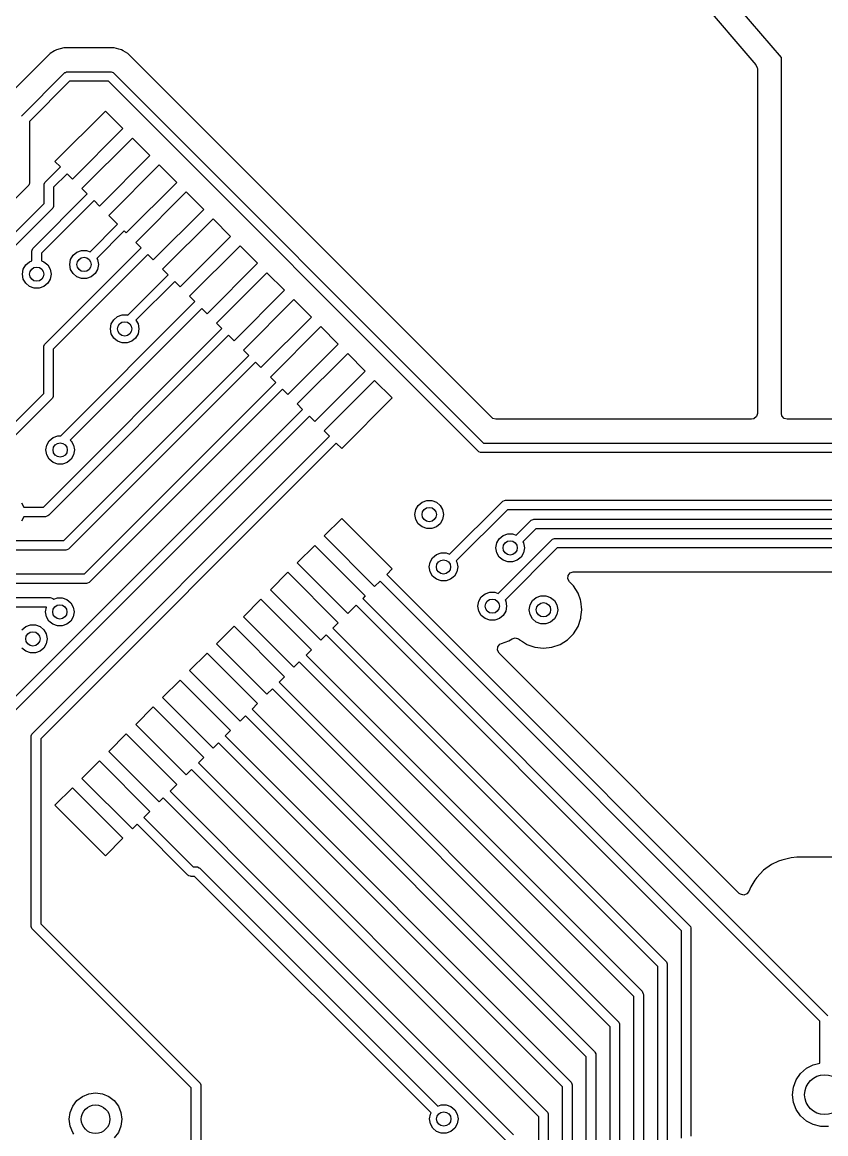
# Model space of a CAD drawing. Extents: x 2.85 to 10.26, y -4.55 to -2.42.
# Drawn here: x 5.199 to 5.863, y -4.087 to -3.168 of the extents above; entities that cross this region are included whole.
import ezdxf

# ---------------------------------------------------------------- set-up
doc = ezdxf.new("R2010")
doc.units = 0
doc.header["$MEASUREMENT"] = 0
doc.layers.add('BLACK', color=7, linetype='CONTINUOUS')

msp = doc.modelspace()

# ---------------------------------------------------------------- linework, layer by layer
at = {"layer": 'BLACK', "linetype": 'CONTINUOUS'}
for p, q in [((5.82677, -3.19685), (5.68504, -3.0315)), ((5.66993, -3.04445), (5.80569, -3.20284)), ((5.23311, -3.18896), (5.2271, -3.19057)), ((5.26824, -3.18896), (5.23311, -3.18896)), ((5.26854, -3.18896), (5.26824, -3.18896)), ((5.26824, -3.18896), (5.26824, -3.18896)), ((5.27477, -3.18896), (5.26854, -3.18896)), ((5.27858, -3.18998), (5.27477, -3.18896)), ((5.2217, -3.19368), (5.18187, -3.23352)), ((5.22552, -3.19148), (5.2217, -3.19368)), ((5.2217, -3.19368), (5.2217, -3.19368)), ((5.2271, -3.19057), (5.22552, -3.19148)), ((5.22552, -3.19148), (5.22552, -3.19148)), ((5.28078, -3.19057), (5.27858, -3.18998)), ((5.28235, -3.19148), (5.28078, -3.19057)), ((5.28617, -3.19368), (5.28235, -3.19148)), ((5.28235, -3.19148), (5.28235, -3.19148)), ((5.29085, -3.19836), (5.28617, -3.19368)), ((5.28617, -3.19368), (5.28617, -3.19368)), ((5.5871, -3.49461), (5.29085, -3.19836)), ((5.29085, -3.19836), (5.29085, -3.19836)), ((5.82677, -3.49116), (5.82677, -3.19685)), ((5.82677, -3.19685), (5.82677, -3.19685)), ((5.80569, -3.20284), (5.80682, -3.20535)), ((5.80682, -3.20535), (5.80687, -3.20602)), ((5.80687, -3.20602), (5.80687, -3.49116)), ((5.198, -3.24525), (5.23344, -3.20981)), ((5.23785, -3.21654), (5.20472, -3.24966)), ((5.23344, -3.20981), (5.23403, -3.20932)), ((5.23403, -3.20932), (5.23445, -3.20915)), ((5.23445, -3.20915), (5.23545, -3.20874)), ((5.23545, -3.20874), (5.23622, -3.20866)), ((5.23622, -3.20866), (5.27165, -3.20866)), ((5.27002, -3.21654), (5.23785, -3.21654)), ((5.57596, -3.52247), (5.27002, -3.21654)), ((5.27165, -3.20866), (5.27242, -3.20874)), ((5.27242, -3.20874), (5.27384, -3.20932)), ((5.27384, -3.20932), (5.27444, -3.20981)), ((5.27444, -3.20981), (5.58037, -3.51575)), ((5.2258, -3.28294), (5.26756, -3.24118)), ((5.26756, -3.24118), (5.28204, -3.25566)), ((5.20472, -3.24966), (5.20472, -3.30016)), ((5.28204, -3.25566), (5.24028, -3.29742)), ((5.24807, -3.30521), (5.28983, -3.26345)), ((5.28983, -3.26345), (5.30431, -3.27793)), ((5.30431, -3.27793), (5.26255, -3.31969)), ((5.21796, -3.29969), (5.23026, -3.28739)), ((5.23026, -3.28739), (5.2258, -3.28294)), ((5.27034, -3.32748), (5.3121, -3.28572)), ((5.3121, -3.28572), (5.32658, -3.3002)), ((5.21748, -3.30028), (5.21796, -3.29969)), ((5.23582, -3.29296), (5.22469, -3.3041)), ((5.24028, -3.29742), (5.23582, -3.29296)), ((5.20357, -3.30294), (4.92101, -3.58551)), ((5.20406, -3.30235), (5.20357, -3.30294)), ((5.20433, -3.3017), (5.20406, -3.30235)), ((5.20465, -3.30093), (5.20433, -3.3017)), ((5.20472, -3.30016), (5.20465, -3.30093)), ((5.21681, -3.30247), (5.21689, -3.3017)), ((5.21681, -3.31754), (5.21681, -3.30247)), ((5.21689, -3.3017), (5.21748, -3.30028)), ((5.22469, -3.3041), (5.22469, -3.31917)), ((5.25253, -3.30967), (5.24807, -3.30521)), ((5.32658, -3.3002), (5.28482, -3.34196)), ((5.29262, -3.34975), (5.33437, -3.308)), ((5.33437, -3.308), (5.34885, -3.32247)), ((5.18038, -3.35398), (5.21681, -3.31754)), ((5.20794, -3.35426), (5.25253, -3.30967)), ((5.2581, -3.31523), (5.21466, -3.35867)), ((5.26255, -3.31969), (5.2581, -3.31523)), ((5.22353, -3.32196), (5.1871, -3.35839)), ((5.22402, -3.32136), (5.22353, -3.32196)), ((5.22461, -3.31994), (5.22402, -3.32136)), ((5.22469, -3.31917), (5.22461, -3.31994)), ((5.34885, -3.32247), (5.30709, -3.36423)), ((5.25487, -3.35743), (5.27758, -3.33472)), ((5.27758, -3.33472), (5.27034, -3.32748)), ((5.31489, -3.37202), (5.35665, -3.33027)), ((5.35665, -3.33027), (5.37112, -3.34474)), ((5.28315, -3.34029), (5.26043, -3.36301)), ((5.28482, -3.34196), (5.28315, -3.34029)), ((5.37112, -3.34474), (5.32936, -3.3865)), ((5.20686, -3.35627), (5.20745, -3.35485)), ((5.20745, -3.35485), (5.20794, -3.35426)), ((5.21769, -3.43359), (5.29707, -3.35421)), ((5.29707, -3.35421), (5.29262, -3.34975)), ((5.33716, -3.3943), (5.37892, -3.35254)), ((5.37892, -3.35254), (5.39339, -3.36701)), ((5.20678, -3.35704), (5.20686, -3.35627)), ((5.20678, -3.36506), (5.20678, -3.35704)), ((5.21466, -3.35867), (5.21466, -3.36506)), ((5.30264, -3.35978), (5.22441, -3.438)), ((5.23807, -3.36799), (5.23878, -3.36395)), ((5.23878, -3.36395), (5.24083, -3.3604)), ((5.24083, -3.3604), (5.24398, -3.35776)), ((5.24398, -3.35776), (5.24783, -3.35636)), ((5.24783, -3.35636), (5.25193, -3.35636)), ((5.25193, -3.35636), (5.25487, -3.35743)), ((5.26043, -3.36301), (5.26098, -3.36395)), ((5.26098, -3.36395), (5.26169, -3.36799)), ((5.30709, -3.36423), (5.30264, -3.35978)), ((5.19891, -3.37601), (5.19962, -3.37197)), ((5.19962, -3.37197), (5.20167, -3.36842)), ((5.20167, -3.36842), (5.20482, -3.36578)), ((5.20482, -3.36578), (5.20678, -3.36506)), ((5.21466, -3.36506), (5.21663, -3.36578)), ((5.21663, -3.36578), (5.21977, -3.36842)), ((5.21977, -3.36842), (5.22182, -3.37197)), ((5.22182, -3.37197), (5.22253, -3.37601)), ((5.23878, -3.37203), (5.23807, -3.36799)), ((5.24083, -3.37558), (5.23878, -3.37203)), ((5.26098, -3.37203), (5.25893, -3.37558)), ((5.26169, -3.36799), (5.26098, -3.37203)), ((5.31934, -3.37648), (5.31489, -3.37202)), ((5.39339, -3.36701), (5.35163, -3.40877)), ((5.19962, -3.38005), (5.19891, -3.37601)), ((5.20167, -3.3836), (5.19962, -3.38005)), ((5.22182, -3.38005), (5.21977, -3.3836)), ((5.22253, -3.37601), (5.22182, -3.38005)), ((5.24398, -3.37822), (5.24083, -3.37558)), ((5.24783, -3.37962), (5.24398, -3.37822)), ((5.25193, -3.37962), (5.24783, -3.37962)), ((5.25579, -3.37822), (5.25193, -3.37962)), ((5.25893, -3.37558), (5.25579, -3.37822)), ((5.28601, -3.40981), (5.31934, -3.37648)), ((5.32491, -3.38205), (5.2928, -3.41416)), ((5.32936, -3.3865), (5.32491, -3.38205)), ((5.35943, -3.41657), (5.40119, -3.37481)), ((5.40119, -3.37481), (5.41566, -3.38928)), ((5.20482, -3.38624), (5.20167, -3.3836)), ((5.20867, -3.38764), (5.20482, -3.38624)), ((5.21277, -3.38764), (5.20867, -3.38764)), ((5.21663, -3.38624), (5.21277, -3.38764)), ((5.21977, -3.3836), (5.21663, -3.38624)), ((5.41566, -3.38928), (5.37391, -3.43104)), ((5.23058, -3.50979), (5.34161, -3.39875)), ((5.34161, -3.39875), (5.33716, -3.3943)), ((5.3817, -3.43884), (5.42346, -3.39708)), ((5.42346, -3.39708), (5.43793, -3.41156)), ((5.34718, -3.40432), (5.23834, -3.51316)), ((5.27756, -3.41103), (5.28141, -3.40963)), ((5.28141, -3.40963), (5.28552, -3.40963)), ((5.28552, -3.40963), (5.28601, -3.40981)), ((5.35163, -3.40877), (5.34718, -3.40432)), ((5.27165, -3.42126), (5.27237, -3.41722)), ((5.27237, -3.41722), (5.27442, -3.41367)), ((5.27442, -3.41367), (5.27756, -3.41103)), ((5.2928, -3.41416), (5.29456, -3.41722)), ((5.29456, -3.41722), (5.29528, -3.42126)), ((5.36388, -3.42102), (5.35943, -3.41657)), ((5.43793, -3.41156), (5.39618, -3.45331)), ((5.2162, -3.5687), (5.36388, -3.42102)), ((5.36945, -3.42659), (5.22062, -3.57542)), ((5.27237, -3.4253), (5.27165, -3.42126)), ((5.27442, -3.42885), (5.27237, -3.4253)), ((5.29456, -3.4253), (5.29251, -3.42885)), ((5.29528, -3.42126), (5.29456, -3.4253)), ((5.37391, -3.43104), (5.36945, -3.42659)), ((5.40397, -3.46111), (5.44573, -3.41935)), ((5.44573, -3.41935), (5.46021, -3.43383)), ((5.21654, -3.43637), (5.21661, -3.43561)), ((5.21654, -3.47475), (5.21654, -3.43637)), ((5.21661, -3.43561), (5.2172, -3.43419)), ((5.2172, -3.43419), (5.21769, -3.43359)), ((5.27756, -3.43149), (5.27442, -3.42885)), ((5.28141, -3.43289), (5.27756, -3.43149)), ((5.28552, -3.43289), (5.28141, -3.43289)), ((5.28937, -3.43149), (5.28552, -3.43289)), ((5.29251, -3.42885), (5.28937, -3.43149)), ((5.46021, -3.43383), (5.41845, -3.47559)), ((5.22441, -3.438), (5.22441, -3.47638)), ((5.23319, -3.59626), (5.38615, -3.44329)), ((5.38615, -3.44329), (5.3817, -3.43884)), ((5.42624, -3.48338), (5.468, -3.44162)), ((5.468, -3.44162), (5.48248, -3.4561)), ((5.39172, -3.44886), (5.2376, -3.60298)), ((5.39618, -3.45331), (5.39172, -3.44886)), ((5.40843, -3.46556), (5.40397, -3.46111)), ((5.48248, -3.4561), (5.44072, -3.49786)), ((5.44851, -3.50565), (5.49027, -3.46389)), ((5.49027, -3.46389), (5.50475, -3.47837)), ((5.25017, -3.62382), (5.40843, -3.46556)), ((5.41399, -3.47113), (5.25459, -3.63054)), ((5.41845, -3.47559), (5.41399, -3.47113)), ((5.18216, -3.50912), (5.21654, -3.47475)), ((5.22326, -3.47916), (5.18772, -3.5147)), ((5.22375, -3.47857), (5.22326, -3.47916)), ((5.22433, -3.47715), (5.22375, -3.47857)), ((5.22441, -3.47638), (5.22433, -3.47715)), ((5.4307, -3.48783), (5.42624, -3.48338)), ((5.50475, -3.47837), (5.46299, -3.52013)), ((5.18086, -3.73767), (5.4307, -3.48783)), ((5.80687, -3.49116), (5.8061, -3.4938)), ((5.82721, -3.49319), (5.82677, -3.49116)), ((5.43626, -3.4934), (5.18758, -3.74208)), ((5.44072, -3.49786), (5.43626, -3.4934)), ((5.58792, -3.49527), (5.5871, -3.49461)), ((5.59056, -3.49604), (5.58792, -3.49527)), ((5.80199, -3.49604), (5.59056, -3.49604)), ((5.80402, -3.4956), (5.80199, -3.49604)), ((5.8061, -3.4938), (5.80402, -3.4956)), ((5.82901, -3.49527), (5.82721, -3.49319)), ((5.83165, -3.49604), (5.82901, -3.49527)), ((5.92195, -3.49604), (5.83165, -3.49604)), ((5.20727, -3.7558), (5.45297, -3.51011)), ((5.22417, -3.51119), (5.22803, -3.50979)), ((5.22803, -3.50979), (5.23058, -3.50979)), ((5.45297, -3.51011), (5.44851, -3.50565)), ((5.45854, -3.51567), (5.21399, -3.76022)), ((5.21827, -3.52142), (5.21898, -3.51738)), ((5.21898, -3.51738), (5.22103, -3.51383)), ((5.22103, -3.51383), (5.22417, -3.51119)), ((5.23834, -3.51316), (5.23913, -3.51383)), ((5.23913, -3.51383), (5.24118, -3.51738)), ((5.24118, -3.51738), (5.24189, -3.52142)), ((5.46299, -3.52013), (5.45854, -3.51567)), ((5.58037, -3.51575), (5.93377, -3.51575)), ((5.21898, -3.52546), (5.21827, -3.52142)), ((5.22103, -3.52901), (5.21898, -3.52546)), ((5.22417, -3.53165), (5.22103, -3.52901)), ((5.23913, -3.52901), (5.23599, -3.53165)), ((5.24118, -3.52546), (5.23913, -3.52901)), ((5.24189, -3.52142), (5.24118, -3.52546)), ((5.57655, -3.52296), (5.57596, -3.52247)), ((5.57797, -3.52355), (5.57655, -3.52296)), ((5.57874, -3.52362), (5.57797, -3.52355)), ((5.93377, -3.52362), (5.57874, -3.52362)), ((5.22803, -3.53305), (5.22417, -3.53165)), ((5.23213, -3.53305), (5.22803, -3.53305)), ((5.23599, -3.53165), (5.23213, -3.53305)), ((5.19802, -3.56504), (5.20008, -3.5686)), ((5.52639, -3.56721), (5.52953, -3.56457)), ((5.52953, -3.56457), (5.53338, -3.56317)), ((5.53338, -3.56317), (5.53748, -3.56317)), ((5.53748, -3.56317), (5.54134, -3.56457)), ((5.54134, -3.56457), (5.54448, -3.56721)), ((5.55224, -3.60755), (5.59564, -3.56415)), ((5.59564, -3.56415), (5.59624, -3.56366)), ((5.59624, -3.56366), (5.59766, -3.56307)), ((5.59766, -3.56307), (5.59843, -3.56299)), ((5.59843, -3.56299), (5.94719, -3.56299)), ((5.20008, -3.5686), (5.20009, -3.5687)), ((5.20009, -3.5687), (5.2162, -3.5687)), ((5.22062, -3.57542), (5.22002, -3.57591)), ((5.52362, -3.5748), (5.52433, -3.57076)), ((5.52433, -3.57884), (5.52362, -3.5748)), ((5.52433, -3.57076), (5.52639, -3.56721)), ((5.54448, -3.56721), (5.54653, -3.57076)), ((5.54653, -3.57076), (5.54724, -3.5748)), ((5.54724, -3.5748), (5.54653, -3.57884)), ((5.60006, -3.57087), (5.5578, -3.61313)), ((5.94882, -3.57087), (5.60006, -3.57087)), ((5.20008, -3.57668), (5.19802, -3.58023)), ((5.20009, -3.57657), (5.20008, -3.57668)), ((5.21784, -3.57657), (5.20009, -3.57657)), ((5.2186, -3.5765), (5.21784, -3.57657)), ((5.22002, -3.57591), (5.2186, -3.5765)), ((5.44851, -3.59251), (5.46299, -3.57803)), ((5.46299, -3.57803), (5.50475, -3.61979)), ((5.52639, -3.5824), (5.52433, -3.57884)), ((5.52953, -3.58503), (5.52639, -3.5824)), ((5.54448, -3.5824), (5.54134, -3.58503)), ((5.54653, -3.57884), (5.54448, -3.5824)), ((5.60736, -3.5918), (5.61926, -3.57989)), ((5.61926, -3.57989), (5.61986, -3.5794)), ((5.61986, -3.5794), (5.62128, -3.57882)), ((5.62128, -3.57882), (5.62205, -3.57874)), ((5.62205, -3.57874), (6.04955, -3.57874)), ((5.49027, -3.63427), (5.44851, -3.59251)), ((5.53338, -3.58643), (5.52953, -3.58503)), ((5.53748, -3.58643), (5.53338, -3.58643)), ((5.54134, -3.58503), (5.53748, -3.58643)), ((5.59331, -3.59477), (5.59646, -3.59213)), ((5.59646, -3.59213), (5.60031, -3.59073)), ((5.60031, -3.59073), (5.60441, -3.59073)), ((5.60441, -3.59073), (5.60736, -3.5918)), ((5.62368, -3.58661), (5.61292, -3.59738)), ((6.05118, -3.58661), (5.62368, -3.58661)), ((5.14104, -3.59626), (5.23319, -3.59626)), ((5.2376, -3.60298), (5.23701, -3.60347)), ((5.42624, -3.61478), (5.44072, -3.6003)), ((5.44072, -3.6003), (5.48248, -3.64206)), ((5.59055, -3.60236), (5.59126, -3.59832)), ((5.59126, -3.6064), (5.59055, -3.60236)), ((5.59126, -3.59832), (5.59331, -3.59477)), ((5.59256, -3.64), (5.63692, -3.59564)), ((5.64134, -3.60236), (5.59812, -3.64558)), ((5.61292, -3.59738), (5.61346, -3.59832)), ((5.61346, -3.59832), (5.61417, -3.60236)), ((5.61417, -3.60236), (5.61346, -3.6064)), ((5.63692, -3.59564), (5.63752, -3.59515)), ((5.63752, -3.59515), (5.63894, -3.59456)), ((5.63894, -3.59456), (5.63971, -3.59449)), ((5.63971, -3.59449), (6.08105, -3.59449)), ((6.08268, -3.60236), (5.64134, -3.60236)), ((5.23482, -3.60413), (5.14104, -3.60413)), ((5.23559, -3.60406), (5.23482, -3.60413)), ((5.23701, -3.60347), (5.23559, -3.60406)), ((5.53615, -3.61407), (5.5382, -3.61052)), ((5.5382, -3.61052), (5.54134, -3.60788)), ((5.54134, -3.60788), (5.54519, -3.60648)), ((5.54519, -3.60648), (5.5493, -3.60648)), ((5.5493, -3.60648), (5.55224, -3.60755)), ((5.59331, -3.60995), (5.59126, -3.6064)), ((5.59646, -3.61259), (5.59331, -3.60995)), ((5.61141, -3.60995), (5.60827, -3.61259)), ((5.61346, -3.6064), (5.61141, -3.60995)), ((5.468, -3.65654), (5.42624, -3.61478)), ((5.50475, -3.61979), (5.50029, -3.62424)), ((5.53543, -3.61811), (5.53615, -3.61407)), ((5.53615, -3.62215), (5.53543, -3.61811)), ((5.5578, -3.61313), (5.55834, -3.61407)), ((5.55834, -3.61407), (5.55906, -3.61811)), ((5.55906, -3.61811), (5.55834, -3.62215)), ((5.60031, -3.61399), (5.59646, -3.61259)), ((5.60441, -3.61399), (5.60031, -3.61399)), ((5.60827, -3.61259), (5.60441, -3.61399)), ((5.07588, -3.62382), (5.25017, -3.62382)), ((5.25459, -3.63054), (5.25399, -3.63103)), ((5.40397, -3.63705), (5.41845, -3.62257)), ((5.41845, -3.62257), (5.46021, -3.66433)), ((5.49473, -3.62981), (5.49027, -3.63427)), ((5.85856, -3.99364), (5.49473, -3.62981)), ((5.50029, -3.62424), (5.86528, -3.98923)), ((5.5382, -3.6257), (5.53615, -3.62215)), ((5.54134, -3.62834), (5.5382, -3.6257)), ((5.54519, -3.62974), (5.54134, -3.62834)), ((5.5493, -3.62974), (5.54519, -3.62974)), ((5.55315, -3.62834), (5.5493, -3.62974)), ((5.55629, -3.6257), (5.55315, -3.62834)), ((5.55834, -3.62215), (5.55629, -3.6257)), ((5.65003, -3.62799), (5.65023, -3.62524)), ((5.65135, -3.6304), (5.65003, -3.62799)), ((5.65023, -3.62524), (5.65188, -3.62304)), ((5.65472, -3.63377), (5.65135, -3.6304)), ((5.65188, -3.62304), (5.65445, -3.62208)), ((5.65445, -3.62208), (5.6548, -3.62207)), ((5.6548, -3.62207), (6.00308, -3.62207)), ((5.2518, -3.63169), (5.07588, -3.63169)), ((5.25257, -3.63162), (5.2518, -3.63169)), ((5.25399, -3.63103), (5.25257, -3.63162)), ((5.44573, -3.67881), (5.40397, -3.63705)), ((5.58166, -3.64033), (5.58552, -3.63893)), ((5.58552, -3.63893), (5.58962, -3.63893)), ((5.58962, -3.63893), (5.59256, -3.64)), ((5.6585, -3.63978), (5.65472, -3.63377)), ((5.66045, -3.64537), (5.6585, -3.63978)), ((5.09849, -3.6435), (5.22194, -3.6435)), ((5.22194, -3.6435), (5.2227, -3.64358)), ((5.2227, -3.64358), (5.22412, -3.64417)), ((5.22412, -3.64417), (5.22472, -3.64466)), ((5.22472, -3.64466), (5.22482, -3.64475)), ((5.22482, -3.64475), (5.22776, -3.64368)), ((5.22776, -3.64368), (5.23186, -3.64368)), ((5.23186, -3.64368), (5.23572, -3.64509)), ((5.23572, -3.64509), (5.23886, -3.64772)), ((5.23886, -3.64772), (5.24091, -3.65127)), ((5.3817, -3.65932), (5.39618, -3.64485)), ((5.39618, -3.64485), (5.43793, -3.6866)), ((5.48248, -3.64206), (5.48041, -3.64413)), ((5.48041, -3.64413), (5.75082, -3.91454)), ((5.57576, -3.65056), (5.57647, -3.64652)), ((5.57647, -3.64652), (5.57852, -3.64297)), ((5.57852, -3.64297), (5.58166, -3.64033)), ((5.59812, -3.64558), (5.59867, -3.64652)), ((5.59867, -3.64652), (5.59938, -3.65056)), ((5.61882, -3.6495), (5.62087, -3.64595)), ((5.62087, -3.64595), (5.62402, -3.64331)), ((5.62402, -3.64331), (5.62787, -3.64191)), ((5.62787, -3.64191), (5.63197, -3.64191)), ((5.63197, -3.64191), (5.63583, -3.64331)), ((5.63583, -3.64331), (5.63897, -3.64595)), ((5.63897, -3.64595), (5.64102, -3.6495)), ((5.66084, -3.64649), (5.66045, -3.64537)), ((5.66164, -3.65354), (5.66084, -3.64649)), ((5.66084, -3.64649), (5.66084, -3.64649)), ((5.21869, -3.65138), (5.10012, -3.65138)), ((5.218, -3.65531), (5.21869, -3.65138)), ((5.21871, -3.65935), (5.218, -3.65531)), ((5.24091, -3.65127), (5.24162, -3.65531)), ((5.24162, -3.65531), (5.24091, -3.65935)), ((5.47484, -3.6497), (5.468, -3.65654)), ((5.74409, -3.91895), (5.47484, -3.6497)), ((5.57647, -3.6546), (5.57576, -3.65056)), ((5.57852, -3.65815), (5.57647, -3.6546)), ((5.58166, -3.66079), (5.57852, -3.65815)), ((5.59662, -3.65815), (5.59347, -3.66079)), ((5.59867, -3.6546), (5.59662, -3.65815)), ((5.59938, -3.65056), (5.59867, -3.6546)), ((5.61811, -3.65354), (5.61882, -3.6495)), ((5.61882, -3.65758), (5.61811, -3.65354)), ((5.62087, -3.66114), (5.61882, -3.65758)), ((5.64102, -3.65758), (5.63897, -3.66114)), ((5.64102, -3.6495), (5.64173, -3.65354)), ((5.64173, -3.65354), (5.64102, -3.65758)), ((5.66097, -3.65943), (5.66164, -3.65354)), ((5.66164, -3.65354), (5.66164, -3.65354)), ((5.19849, -3.66999), (5.20163, -3.66736)), ((5.20163, -3.66736), (5.20549, -3.66595)), ((5.20549, -3.66595), (5.20959, -3.66595)), ((5.20959, -3.66595), (5.21344, -3.66736)), ((5.21344, -3.66736), (5.21659, -3.66999)), ((5.22076, -3.66291), (5.21871, -3.65935)), ((5.2239, -3.66554), (5.22076, -3.66291)), ((5.22776, -3.66695), (5.2239, -3.66554)), ((5.23186, -3.66695), (5.22776, -3.66695)), ((5.23572, -3.66554), (5.23186, -3.66695)), ((5.23886, -3.66291), (5.23572, -3.66554)), ((5.24091, -3.65935), (5.23886, -3.66291)), ((5.35943, -3.68159), (5.37391, -3.66712)), ((5.37391, -3.66712), (5.41566, -3.70887)), ((5.42346, -3.70108), (5.3817, -3.65932)), ((5.46021, -3.66433), (5.45575, -3.66879)), ((5.58552, -3.66219), (5.58166, -3.66079)), ((5.58962, -3.66219), (5.58552, -3.66219)), ((5.59347, -3.66079), (5.58962, -3.66219)), ((5.62402, -3.66377), (5.62087, -3.66114)), ((5.62787, -3.66517), (5.62402, -3.66377)), ((5.63197, -3.66517), (5.62787, -3.66517)), ((5.63583, -3.66377), (5.63197, -3.66517)), ((5.63897, -3.66114), (5.63583, -3.66377)), ((5.65472, -3.67332), (5.6585, -3.6673)), ((5.6585, -3.6673), (5.66084, -3.6606)), ((5.66084, -3.6606), (5.66097, -3.65943)), ((5.21659, -3.66999), (5.21864, -3.67355)), ((5.21864, -3.67355), (5.21935, -3.67759)), ((5.45018, -3.67435), (5.44573, -3.67881)), ((5.72441, -3.94858), (5.45018, -3.67435)), ((5.45575, -3.66879), (5.73113, -3.94417)), ((5.6497, -3.67834), (5.65472, -3.67332)), ((5.20163, -3.68781), (5.19849, -3.68518)), ((5.21659, -3.68518), (5.21344, -3.68781)), ((5.21864, -3.68162), (5.21659, -3.68518)), ((5.21935, -3.67759), (5.21864, -3.68162)), ((5.40119, -3.72335), (5.35943, -3.68159)), ((5.59197, -3.68695), (5.59216, -3.68421)), ((5.59216, -3.68421), (5.59381, -3.68201)), ((5.59381, -3.68201), (5.59512, -3.68131)), ((5.59512, -3.68131), (5.60133, -3.67914)), ((5.60133, -3.67914), (5.60394, -3.6775)), ((5.60394, -3.6775), (5.60658, -3.67675)), ((5.60658, -3.67675), (5.60922, -3.67755)), ((5.60922, -3.67755), (5.60999, -3.67818)), ((5.60999, -3.67818), (5.61015, -3.67834)), ((5.61015, -3.67834), (5.61265, -3.67991)), ((5.61265, -3.67991), (5.61599, -3.68201)), ((5.61599, -3.68201), (5.61616, -3.68212)), ((5.61616, -3.68212), (5.62193, -3.68414)), ((5.62193, -3.68414), (5.62286, -3.68446)), ((5.62286, -3.68446), (5.62286, -3.68446)), ((5.62286, -3.68446), (5.62992, -3.68526)), ((5.62992, -3.68526), (5.63698, -3.68446)), ((5.62992, -3.68526), (5.62992, -3.68526)), ((5.62992, -3.68526), (5.62992, -3.68526)), ((5.63698, -3.68446), (5.64368, -3.68212)), ((5.63698, -3.68446), (5.63698, -3.68446)), ((5.63698, -3.68446), (5.63698, -3.68446)), ((5.64368, -3.68212), (5.6497, -3.67834)), ((5.20549, -3.68922), (5.20163, -3.68781)), ((5.20959, -3.68922), (5.20549, -3.68922)), ((5.21344, -3.68781), (5.20959, -3.68922)), ((5.33716, -3.70386), (5.35163, -3.68939)), ((5.35163, -3.68939), (5.39339, -3.73115)), ((5.43793, -3.6866), (5.43348, -3.69106)), ((5.43348, -3.69106), (5.71145, -3.96902)), ((5.59328, -3.68937), (5.59197, -3.68695)), ((5.62833, -3.72441), (5.59328, -3.68937)), ((5.37892, -3.74562), (5.33716, -3.70386)), ((5.42791, -3.69663), (5.42346, -3.70108)), ((5.70472, -3.97344), (5.42791, -3.69663)), ((5.31489, -3.72613), (5.32936, -3.71166)), ((5.32936, -3.71166), (5.37112, -3.75342)), ((5.41566, -3.70887), (5.41121, -3.71333)), ((5.40564, -3.7189), (5.40119, -3.72335)), ((5.68504, -3.99829), (5.40564, -3.7189)), ((5.41121, -3.71333), (5.69176, -3.99388)), ((5.35665, -3.76789), (5.31489, -3.72613)), ((5.39339, -3.73115), (5.38894, -3.7356)), ((5.79196, -3.88805), (5.62833, -3.72441)), ((5.29262, -3.74841), (5.30709, -3.73393)), ((5.30709, -3.73393), (5.34885, -3.77569)), ((5.38894, -3.7356), (5.67208, -4.01874)), ((5.33437, -3.79016), (5.29262, -3.74841)), ((5.38337, -3.74117), (5.37892, -3.74562)), ((5.66535, -4.02315), (5.38337, -3.74117)), ((5.20612, -3.75859), (5.20619, -3.75782)), ((5.20612, -3.91478), (5.20612, -3.75859)), ((5.20619, -3.75782), (5.20678, -3.7564)), ((5.20678, -3.7564), (5.20727, -3.7558)), ((5.27034, -3.77068), (5.28482, -3.7562)), ((5.28482, -3.7562), (5.32658, -3.79796)), ((5.37112, -3.75342), (5.36667, -3.75787)), ((5.36667, -3.75787), (5.65239, -4.04359)), ((5.21399, -3.76022), (5.21399, -3.91315)), ((5.3611, -3.76344), (5.35665, -3.76789)), ((5.64567, -4.04801), (5.3611, -3.76344)), ((5.3121, -3.81244), (5.27034, -3.77068)), ((5.34885, -3.77569), (5.3444, -3.78014)), ((5.24807, -3.79295), (5.26255, -3.77847)), ((5.26255, -3.77847), (5.30431, -3.82023)), ((5.33883, -3.78571), (5.33437, -3.79016)), ((5.62598, -4.07287), (5.33883, -3.78571)), ((5.3444, -3.78014), (5.63271, -4.06845)), ((5.28983, -3.83471), (5.24807, -3.79295)), ((5.2258, -3.81522), (5.24028, -3.80074)), ((5.24028, -3.80074), (5.28204, -3.8425)), ((5.32658, -3.79796), (5.32096, -3.80358)), ((5.32096, -3.80358), (5.41617, -3.89879)), ((5.31539, -3.80915), (5.3121, -3.81244)), ((5.4106, -3.90436), (5.31539, -3.80915)), ((5.26756, -3.85698), (5.2258, -3.81522)), ((5.30431, -3.82023), (5.29931, -3.82523)), ((5.29374, -3.8308), (5.28983, -3.83471)), ((5.3358, -3.87286), (5.29374, -3.8308)), ((5.29931, -3.82523), (5.34021, -3.86614)), ((5.28204, -3.8425), (5.26756, -3.85698)), ((5.83475, -3.85853), (5.827, -3.86056)), ((5.83942, -3.85809), (5.83475, -3.85853)), ((5.83977, -3.85808), (5.83942, -3.85809)), ((5.83942, -3.85809), (5.83942, -3.85809)), ((5.84044, -3.85806), (5.83977, -3.85808)), ((5.84118, -3.85805), (5.84044, -3.85806)), ((6.00979, -3.85805), (5.84118, -3.85805)), ((5.84118, -3.85805), (5.84118, -3.85805)), ((5.34021, -3.86614), (5.34292, -3.86614)), ((5.34292, -3.86614), (5.34368, -3.86622)), ((5.34368, -3.86622), (5.3451, -3.86681)), ((5.3451, -3.86681), (5.3457, -3.86729)), ((5.3457, -3.86729), (5.54245, -4.06404)), ((5.81199, -3.86899), (5.80656, -3.87489)), ((5.81849, -3.86431), (5.81199, -3.86899)), ((5.81199, -3.86899), (5.81199, -3.86899)), ((5.82442, -3.86152), (5.81849, -3.86431)), ((5.827, -3.86056), (5.82442, -3.86152)), ((5.82442, -3.86152), (5.82442, -3.86152)), ((5.3364, -3.87335), (5.3358, -3.87286)), ((5.33666, -3.87346), (5.3364, -3.87335)), ((5.33781, -3.87394), (5.33666, -3.87346)), ((5.33858, -3.87402), (5.33781, -3.87394)), ((5.34128, -3.87402), (5.33858, -3.87402)), ((5.53689, -4.06962), (5.34128, -3.87402)), ((5.80491, -3.87709), (5.80143, -3.88265)), ((5.80656, -3.87489), (5.80491, -3.87709)), ((5.80491, -3.87709), (5.80491, -3.87709)), ((5.79996, -3.88639), (5.79827, -3.88856)), ((5.80143, -3.88265), (5.79996, -3.88639)), ((5.80143, -3.88265), (5.80143, -3.88265)), ((5.793, -3.88884), (5.79196, -3.88805)), ((5.79568, -3.88947), (5.793, -3.88884)), ((5.79827, -3.88856), (5.79568, -3.88947)), ((5.55627, -4.05003), (5.4106, -3.90436)), ((5.41617, -3.89879), (5.56184, -4.04446)), ((5.20619, -3.91555), (5.20612, -3.91478)), ((5.21399, -3.91315), (5.3453, -4.04446)), ((5.75082, -3.91454), (5.7513, -3.91514)), ((5.7513, -3.91514), (5.75148, -3.91555)), ((5.20678, -3.91697), (5.20619, -3.91555)), ((5.20727, -3.91756), (5.20678, -3.91697)), ((5.33858, -4.04887), (5.20727, -3.91756)), ((5.74409, -4.09055), (5.74409, -3.91895)), ((5.75148, -3.91555), (5.75189, -3.91655)), ((5.75189, -3.91655), (5.75197, -3.91732)), ((5.75197, -3.91732), (5.75197, -4.08892)), ((5.72441, -4.17247), (5.72441, -3.94858)), ((5.73113, -3.94417), (5.73162, -3.94476)), ((5.73162, -3.94476), (5.73189, -3.94542)), ((5.73189, -3.94542), (5.73221, -3.94618)), ((5.73221, -3.94618), (5.73228, -3.94695)), ((5.73228, -3.94695), (5.73228, -4.17084)), ((5.71145, -3.96902), (5.71193, -3.96962)), ((5.71193, -3.96962), (5.71252, -3.97104)), ((5.70472, -4.23228), (5.70472, -3.97344)), ((5.71252, -3.97104), (5.7126, -3.97181)), ((5.7126, -3.97181), (5.7126, -4.23065)), ((5.69176, -3.99388), (5.69225, -3.99448)), ((5.69225, -3.99448), (5.69284, -3.9959)), ((5.69284, -3.9959), (5.69291, -3.99666)), ((5.69291, -3.99666), (5.69291, -4.28971)), ((5.85856, -4.02839), (5.85856, -3.99364)), ((5.68504, -4.29134), (5.68504, -3.99829)), ((5.66535, -4.29949), (5.66535, -4.02315)), ((5.67208, -4.01874), (5.67256, -4.01933)), ((5.67256, -4.01933), (5.67315, -4.02075)), ((5.67315, -4.02075), (5.67323, -4.02152)), ((5.67323, -4.02152), (5.67323, -4.29786)), ((5.84266, -4.03694), (5.84744, -4.0327)), ((5.84744, -4.0327), (5.8531, -4.02974)), ((5.8531, -4.02974), (5.85856, -4.02839)), ((5.65239, -4.04359), (5.65288, -4.04419)), ((5.65288, -4.04419), (5.65288, -4.04419)), ((5.65288, -4.04419), (5.65347, -4.04561)), ((5.83676, -4.04817), (5.83903, -4.0422)), ((5.83903, -4.0422), (5.84266, -4.03694)), ((5.25371, -4.05375), (5.25935, -4.053)), ((5.25935, -4.053), (5.26499, -4.05375)), ((5.33858, -4.14059), (5.33858, -4.04887)), ((5.3453, -4.04446), (5.34579, -4.04506)), ((5.34579, -4.04506), (5.34579, -4.04506)), ((5.34579, -4.04506), (5.34638, -4.04648)), ((5.34638, -4.04648), (5.34646, -4.04724)), ((5.34646, -4.04724), (5.34646, -4.14222)), ((5.59843, -4.09218), (5.55627, -4.05003)), ((5.56184, -4.04446), (5.60515, -4.08777)), ((5.64567, -4.30765), (5.64567, -4.04801)), ((5.65347, -4.04561), (5.65354, -4.04638)), ((5.65354, -4.04638), (5.65354, -4.30602)), ((5.83599, -4.05451), (5.83676, -4.04817)), ((5.24047, -4.0639), (5.24394, -4.05939)), ((5.24394, -4.05939), (5.24845, -4.05592)), ((5.24845, -4.05592), (5.25371, -4.05375)), ((5.26499, -4.05375), (5.27025, -4.05592)), ((5.27025, -4.05592), (5.27477, -4.05939)), ((5.27477, -4.05939), (5.27823, -4.0639)), ((5.83676, -4.06086), (5.83599, -4.05451)), ((5.83903, -4.06683), (5.83676, -4.06086)), ((5.23755, -4.0748), (5.23829, -4.06916)), ((5.23829, -4.06916), (5.24047, -4.0639)), ((5.27823, -4.0639), (5.28041, -4.06916)), ((5.28041, -4.06916), (5.28115, -4.0748)), ((5.53563, -4.07461), (5.53634, -4.07057)), ((5.53634, -4.07057), (5.53689, -4.06962)), ((5.54245, -4.06404), (5.54539, -4.06297)), ((5.54539, -4.06297), (5.54949, -4.06297)), ((5.54949, -4.06297), (5.55335, -4.06438)), ((5.55335, -4.06438), (5.55649, -4.06701)), ((5.55649, -4.06701), (5.55854, -4.07057)), ((5.55854, -4.07057), (5.55925, -4.07461)), ((5.63271, -4.06845), (5.63319, -4.06905)), ((5.63319, -4.06905), (5.63319, -4.06905)), ((5.63319, -4.06905), (5.63378, -4.07047)), ((5.63378, -4.07047), (5.63386, -4.07123)), ((5.63386, -4.07123), (5.63386, -4.31417)), ((5.84266, -4.07209), (5.83903, -4.06683)), ((5.23829, -4.08045), (5.23755, -4.0748)), ((5.24047, -4.0857), (5.23829, -4.08045)), ((5.28041, -4.08045), (5.27823, -4.0857)), ((5.28115, -4.0748), (5.28041, -4.08045)), ((5.53634, -4.07864), (5.53563, -4.07461)), ((5.53839, -4.0822), (5.53634, -4.07864)), ((5.55854, -4.07864), (5.55649, -4.0822)), ((5.55925, -4.07461), (5.55854, -4.07864)), ((5.62598, -4.3158), (5.62598, -4.07287)), ((5.84744, -4.07632), (5.84266, -4.07209)), ((5.8531, -4.07929), (5.84744, -4.07632)), ((5.8593, -4.08082), (5.8531, -4.07929)), ((5.86569, -4.08082), (5.8593, -4.08082)), ((5.24152, -4.08707), (5.24047, -4.0857)), ((5.27823, -4.0857), (5.27477, -4.09022)), ((5.54154, -4.08483), (5.53839, -4.0822)), ((5.54539, -4.08624), (5.54154, -4.08483)), ((5.54949, -4.08624), (5.54539, -4.08624)), ((5.55335, -4.08483), (5.54949, -4.08624)), ((5.55649, -4.0822), (5.55335, -4.08483))]:
    msp.add_line(p, q, dxfattribs=at)
at = {"layer": 'BLACK'}
for centre, radius in [((5.24988, -3.36799), 0.00591), ((5.21072, -3.37601), 0.00591), ((5.28346, -3.42126), 0.00591), ((5.23008, -3.52142), 0.00591), ((5.53543, -3.5748), 0.00591), ((5.60236, -3.60236), 0.00591), ((5.54724, -3.61811), 0.00591), ((5.58757, -3.65056), 0.00591), ((5.62992, -3.65354), 0.00591), ((5.22981, -3.65531), 0.00591), ((5.20754, -3.67759), 0.00591), ((5.86249, -4.05451), 0.0165), ((5.25935, -4.0748), 0.0118), ((5.54744, -4.07461), 0.00591)]:
    msp.add_circle(centre, radius, dxfattribs=at)

doc.saveas('drawing.dxf')
